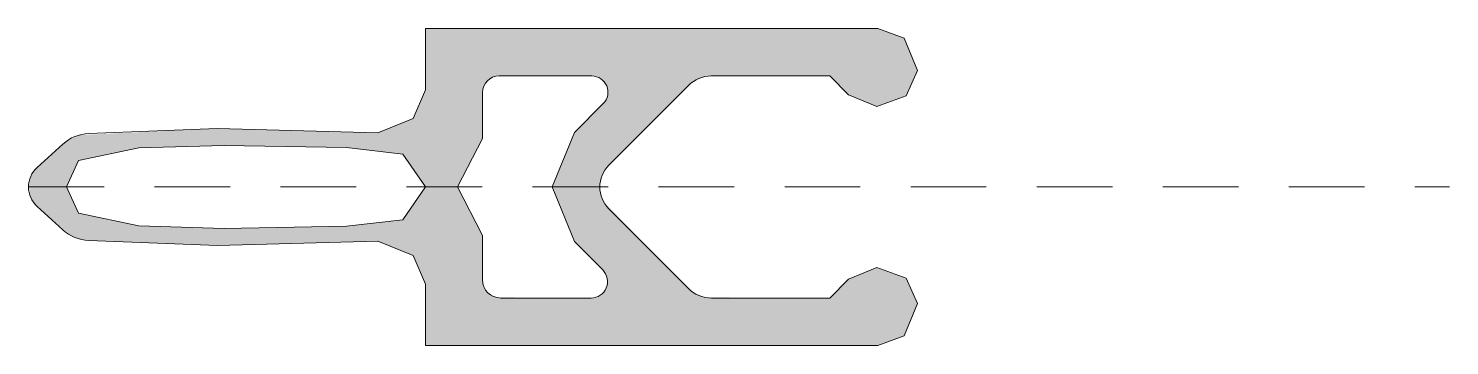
# Model space of a CAD drawing. Header units: metres. Extents: x -28 to 16.7, y -5 to 5.
import ezdxf

# ---------------------------------------------------------------- set-up
doc = ezdxf.new("R2010")
doc.units = ezdxf.units.M
doc.linetypes.add('Overhead', pattern=[3.96875, 2.38125, -1.5875])
doc.layers.add('A-DETL-GENF', color=92, linetype='Continuous', lineweight=18)

# ---------------------------------------------------------------- blocks, each defined once
blk = doc.blocks.new('31 schuco bevestiging - Type 1-447910-00_0 Basismaterialen')
at = {"layer": 'A-DETL-GENF', "linetype": 'Overhead'}
h = blk.add_hatch(color=256, dxfattribs=at)
h.paths.add_polyline_path([(-15.5, -5.001), (-1.25, -5.001), (-0.42, -4.691), (0, -3.671), (-0.36, -2.871), (-1.285, -2.538), (-2.18, -2.911), (-2.77, -3.5), (-6.692, -3.48), (-7.069, -3.323), (-7.228, -3.193), (-9.876, -0.486), (-9.973, -0.252), (-10.006, 0), (-9.973, 0.252), (-9.876, 0.486), (-9.722, 0.688), (-7.064, 3.328), (-6.698, 3.48), (-6.5, 3.5), (-2.77, 3.5), (-2.18, 2.91), (-1.285, 2.538), (-0.36, 2.87), (0, 3.67), (-0.42, 4.69), (-1.25, 5), (-15.5, 5), (-15.5, 3.06), (-15.89, 2.16), (-17, 1.71), (-22.046, 1.848), (-26.399, 1.638), (-26.672, 1.526), (-26.912, 1.354), (-27.858, 0.464), (-27.995, 0.099), (-27.948, -0.288), (-27.73, -0.611), (-26.673, -1.523), (-26.397, -1.637), (-26.102, -1.683), (-22.047, -1.847), (-17, -1.71), (-15.89, -2.16), (-15.5, -3.06)])
h.paths.add_polyline_path([(-10.284, -3.5), (-13.278, -3.48), (-13.533, -3.333), (-13.681, -3.077), (-13.7, -2.93), (-13.7, -1.53), (-14.49, 0), (-13.7, 1.53), (-13.682, 3.116), (-13.548, 3.348), (-13.316, 3.482), (-13.182, 3.5), (-10.129, 3.483), (-9.9, 3.351), (-9.768, 3.122), (-9.768, 2.858), (-9.9, 2.63), (-10.81, 1.72), (-11.51, 0), (-10.81, -1.72), (-9.834, -2.721), (-9.765, -2.981), (-9.834, -3.24), (-10.024, -3.43), (-10.149, -3.482)])
h.paths.add_polyline_path([(-21.84, -1.309), (-24.52, -1.229), (-26.42, -0.829), (-26.8, 0.001), (-26.42, 0.83), (-24.52, 1.23), (-21.84, 1.31), (-17.98, 1.24), (-16.21, 1.04), (-15.5, 0), (-16.21, -1.04), (-17.98, -1.239)])
at = {"layer": 'A-DETL-GENF'}
for p, q in [((-1.25, 5), (-15.5, 5)), ((-15.5, 5), (-15.5, 3.06)), ((-0.42, 4.69), (-1.25, 5)), ((0, 3.67), (-0.42, 4.69)), ((-0.36, 2.87), (0, 3.67)), ((-13.182, 3.5), (-10.261, 3.5)), ((-9.722, 0.688), (-7.218, 3.202)), ((-6.5, 3.5), (-2.77, 3.5)), ((-2.77, 3.5), (-2.18, 2.91)), ((-15.5, 3.06), (-15.89, 2.16)), ((-13.7, 1.53), (-13.7, 2.982)), ((-2.18, 2.91), (-1.285, 2.538)), ((-1.285, 2.538), (-0.36, 2.87)), ((-9.9, 2.63), (-10.81, 1.72)), ((-22.046, 1.848), (-26.107, 1.684)), ((-17, 1.71), (-22.046, 1.848)), ((-15.89, 2.16), (-17, 1.71)), ((-26.912, 1.354), (-27.73, 0.612)), ((-14.49, 0), (-13.7, 1.53)), ((-10.81, 1.72), (-11.51, 0)), ((-26.42, 0.83), (-24.52, 1.23)), ((-24.52, 1.23), (-21.84, 1.31)), ((-21.84, 1.31), (-17.98, 1.24)), ((-17.98, 1.24), (-16.21, 1.04)), ((-16.21, 1.04), (-15.5, 0)), ((-26.8, 0.001), (-26.42, 0.83)), ((-26.42, -0.829), (-26.8, 0.001)), ((-15.5, 0), (-16.21, -1.04)), ((-13.7, -1.53), (-14.49, 0)), ((-11.51, 0), (-10.81, -1.72)), ((-27.73, -0.611), (-26.916, -1.35)), ((-24.52, -1.229), (-26.42, -0.829)), ((-7.228, -3.193), (-9.722, -0.688)), ((-21.84, -1.309), (-24.52, -1.229)), ((-17.98, -1.239), (-21.84, -1.309)), ((-16.21, -1.04), (-17.98, -1.239)), ((-26.102, -1.683), (-22.047, -1.847)), ((-22.047, -1.847), (-17, -1.71)), ((-17, -1.71), (-15.89, -2.16)), ((-13.7, -2.93), (-13.7, -1.53)), ((-10.81, -1.72), (-9.917, -2.614)), ((-15.89, -2.16), (-15.5, -3.06)), ((-1.285, -2.538), (-2.18, -2.911)), ((-0.36, -2.871), (-1.285, -2.538)), ((-15.5, -3.06), (-15.5, -5.001)), ((-2.18, -2.911), (-2.77, -3.5)), ((0, -3.671), (-0.36, -2.871)), ((-10.284, -3.5), (-13.13, -3.5)), ((-2.77, -3.5), (-6.487, -3.5)), ((-0.42, -4.691), (0, -3.671)), ((-1.25, -5.001), (-0.42, -4.691)), ((-15.5, -5.001), (-1.25, -5.001))]:
    blk.add_line(p, q, dxfattribs=at)
at = {"layer": 'A-DETL-GENF', "linetype": 'Overhead'}
blk.add_line((-28, 0.001), (16.75, 0.001), dxfattribs=at)
at = {"layer": 'A-DETL-GENF'}
for centre, radius, start, end in [((-13.182, 2.982), 0.518, 90, 180), ((-10.261, 2.99), 0.51, 315, 90), ((-6.5, 2.487), 1.013, 90, 135.1143), ((-26.056, 0.411), 1.275, 92.3079, 132.2404), ((-27.174, 0.001), 0.826, 132.2404, 227.7555), ((-9.032, 0), 0.975, 135.1143, 224.8813), ((-26.05, -0.395), 1.289, 227.7555, 267.6878), ((-10.284, -2.981), 0.519, 270, 44.9959), ((-13.13, -2.93), 0.57, 180, 270), ((-6.487, -2.456), 1.045, 224.8813, 270)]:
    blk.add_arc(centre, radius, start, end, dxfattribs=at)

msp = doc.modelspace()

# ---------------------------------------------------------------- block references
msp.add_blockref('31 schuco bevestiging - Type 1-447910-00_0 Basismaterialen', (0, 0))

doc.saveas('drawing.dxf')
